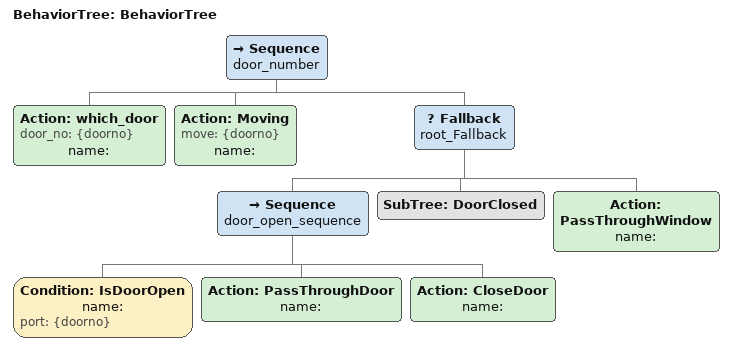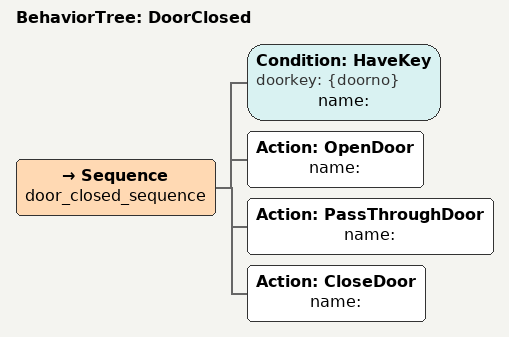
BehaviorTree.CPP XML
<?xml version="1.0"?>
<root main_tree_to_execute="BehaviorTree">
    <BehaviorTree ID="BehaviorTree">
        <Sequence name="door_number">
            <Action ID="which_door" door_no="{doorno}" name=""/>
            <Action ID="Moving" move="{doorno}" name=""/>
            <Fallback name="root_Fallback">
                <Sequence name="door_open_sequence">
                    <Condition ID="IsDoorOpen" name="" port="{doorno}"/>
                    <Action ID="PassThroughDoor" name=""/>
                    <Action ID="CloseDoor" name=""/>
                </Sequence>
                <SubTree ID="DoorClosed"/>
                <Action ID="PassThroughWindow" name=""/>
            </Fallback>
        </Sequence>
    </BehaviorTree>
    <BehaviorTree ID="DoorClosed">
        <Sequence name="door_closed_sequence">
            <Condition ID="HaveKey" doorkey="{doorno}" name=""/>
            <Action ID="OpenDoor" name=""/>
            <Action ID="PassThroughDoor" name=""/>
            <Action ID="CloseDoor" name=""/>
        </Sequence>
    </BehaviorTree>
</root>
